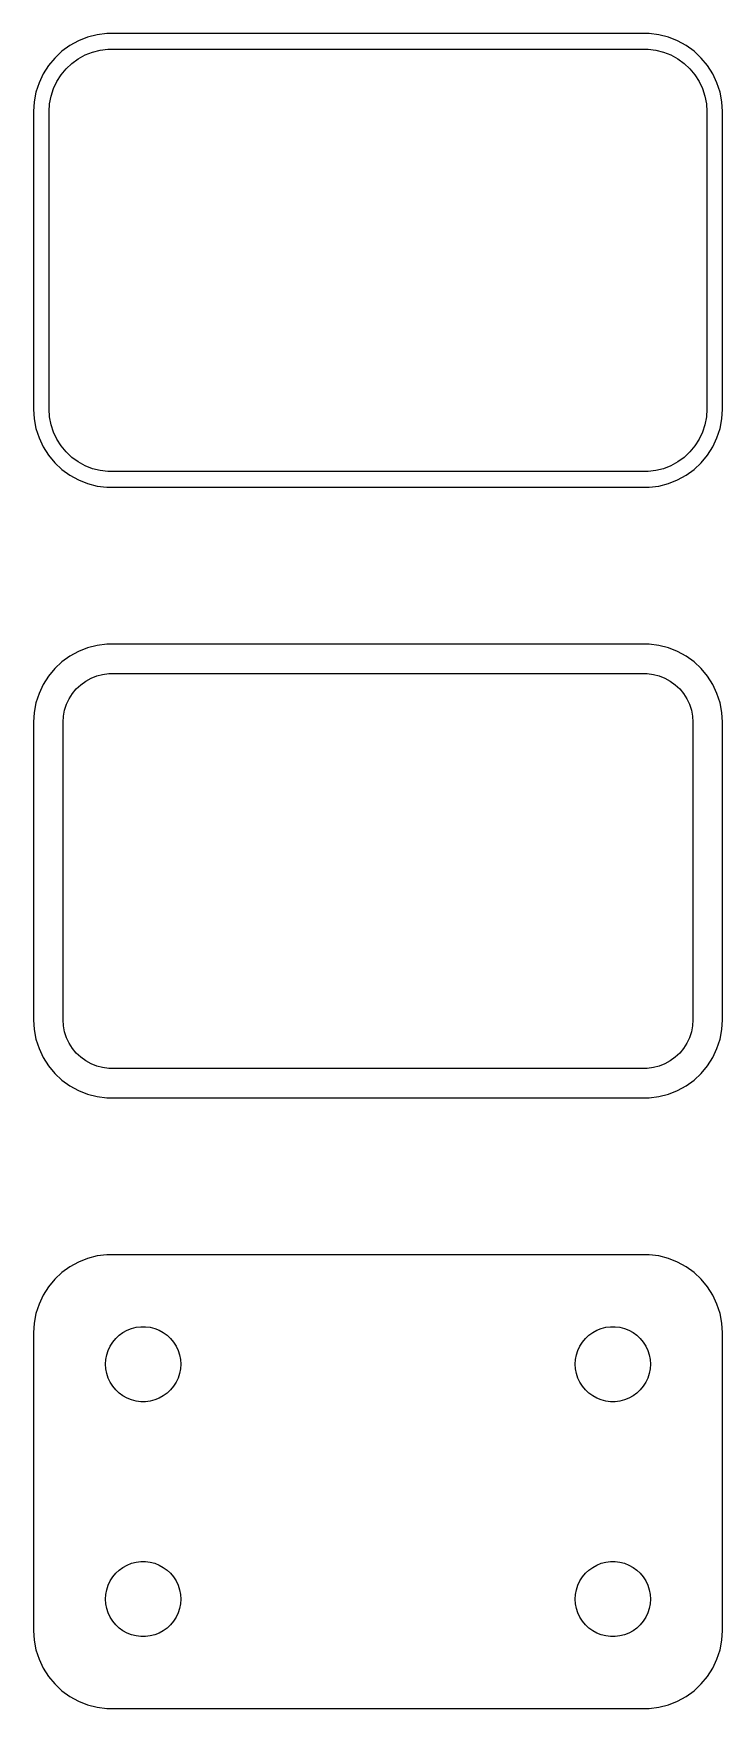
# Model space of a CAD drawing. Header units: metres. Extents: x -22 to 22, y 103 to 209.
import ezdxf

# ---------------------------------------------------------------- set-up
doc = ezdxf.new("R2010")
doc.units = ezdxf.units.M

msp = doc.modelspace()

# ---------------------------------------------------------------- linework, layer by layer
for p, q in [((-19.6791, 208.722), (-20.1871, 208.353)), ((-19.1289, 209.024), (-19.6791, 208.722)), ((-18.5451, 209.255), (-19.1289, 209.024)), ((-17.9369, 209.411), (-18.5451, 209.255)), ((-17.3139, 209.49), (-17.9369, 209.411)), ((17.3139, 209.49), (-17.3139, 209.49)), ((17.9369, 209.411), (17.3139, 209.49)), ((18.5451, 209.255), (17.9369, 209.411)), ((19.1289, 209.024), (18.5451, 209.255)), ((19.6791, 208.722), (19.1289, 209.024)), ((20.1871, 208.353), (19.6791, 208.722)), ((-20.6448, 207.923), (-21.0451, 207.439)), ((-20.1871, 208.353), (-20.6448, 207.923)), ((-19.9159, 207.238), (-19.5497, 207.582)), ((-19.5497, 207.582), (-19.1433, 207.877)), ((-19.1433, 207.877), (-18.7031, 208.119)), ((-18.7031, 208.119), (-18.2361, 208.304)), ((-18.2361, 208.304), (-17.7495, 208.429)), ((-17.7495, 208.429), (-17.2512, 208.492)), ((-17.2512, 208.492), (17.2512, 208.492)), ((17.2512, 208.492), (17.7495, 208.429)), ((17.7495, 208.429), (18.2361, 208.304)), ((18.2361, 208.304), (18.7031, 208.119)), ((18.7031, 208.119), (19.1433, 207.877)), ((19.1433, 207.877), (19.5497, 207.582)), ((19.5497, 207.582), (19.9159, 207.238)), ((20.6448, 207.923), (20.1871, 208.353)), ((21.0451, 207.439), (20.6448, 207.923)), ((-21.3815, 206.909), (-21.6489, 206.341)), ((-21.0451, 207.439), (-21.3815, 206.909)), ((-20.5052, 206.427), (-20.2361, 206.851)), ((-20.2361, 206.851), (-19.9159, 207.238)), ((19.9159, 207.238), (20.2361, 206.851)), ((20.2361, 206.851), (20.5052, 206.427)), ((21.3815, 206.909), (21.0451, 207.439)), ((21.6489, 206.341), (21.3815, 206.909)), ((-21.8429, 205.743), (-21.9606, 205.127)), ((-21.6489, 206.341), (-21.8429, 205.743)), ((-20.9684, 205.001), (-20.8743, 205.495)), ((-20.8743, 205.495), (-20.7191, 205.972)), ((-20.7191, 205.972), (-20.5052, 206.427)), ((20.5052, 206.427), (20.7191, 205.972)), ((20.7191, 205.972), (20.8743, 205.495)), ((20.8743, 205.495), (20.9684, 205.001)), ((21.8429, 205.743), (21.6489, 206.341)), ((21.9606, 205.127), (21.8429, 205.743)), ((-21.9606, 205.127), (-22, 204.5)), ((-22, 204.5), (-22, 185.5)), ((-21, 204.5), (-20.9684, 205.001)), ((-21, 185.5), (-21, 204.5)), ((20.9684, 205.001), (21, 204.5)), ((21, 204.5), (21, 185.5)), ((22, 204.5), (21.9606, 205.127)), ((22, 185.5), (22, 204.5)), ((-22, 185.5), (-21.9606, 184.873)), ((-20.9684, 184.999), (-21, 185.5)), ((21, 185.5), (20.9684, 184.999)), ((21.9606, 184.873), (22, 185.5)), ((-21.9606, 184.873), (-21.8429, 184.257)), ((-21.8429, 184.257), (-21.6489, 183.659)), ((-20.8743, 184.505), (-20.9684, 184.999)), ((-20.7191, 184.028), (-20.8743, 184.505)), ((-20.5052, 183.573), (-20.7191, 184.028)), ((20.7191, 184.028), (20.5052, 183.573)), ((20.8743, 184.505), (20.7191, 184.028)), ((20.9684, 184.999), (20.8743, 184.505)), ((21.6489, 183.659), (21.8429, 184.257)), ((21.8429, 184.257), (21.9606, 184.873)), ((-21.6489, 183.659), (-21.3815, 183.091)), ((-21.3815, 183.091), (-21.0451, 182.561)), ((-20.2361, 183.149), (-20.5052, 183.573)), ((-19.9159, 182.762), (-20.2361, 183.149)), ((20.2361, 183.149), (19.9159, 182.762)), ((20.5052, 183.573), (20.2361, 183.149)), ((21.0451, 182.561), (21.3815, 183.091)), ((21.3815, 183.091), (21.6489, 183.659)), ((-21.0451, 182.561), (-20.6448, 182.077)), ((-20.6448, 182.077), (-20.1871, 181.647)), ((-19.5497, 182.418), (-19.9159, 182.762)), ((-19.1433, 182.123), (-19.5497, 182.418)), ((-18.7031, 181.881), (-19.1433, 182.123)), ((-18.2361, 181.696), (-18.7031, 181.881)), ((18.7031, 181.881), (18.2361, 181.696)), ((19.1433, 182.123), (18.7031, 181.881)), ((19.5497, 182.418), (19.1433, 182.123)), ((19.9159, 182.762), (19.5497, 182.418)), ((20.1871, 181.647), (20.6448, 182.077)), ((20.6448, 182.077), (21.0451, 182.561)), ((-20.1871, 181.647), (-19.6791, 181.278)), ((-19.6791, 181.278), (-19.1289, 180.976)), ((-19.1289, 180.976), (-18.5451, 180.745)), ((-17.7495, 181.571), (-18.2361, 181.696)), ((-17.2512, 181.508), (-17.7495, 181.571)), ((17.2512, 181.508), (-17.2512, 181.508)), ((17.7495, 181.571), (17.2512, 181.508)), ((18.2361, 181.696), (17.7495, 181.571)), ((18.5451, 180.745), (19.1289, 180.976)), ((19.1289, 180.976), (19.6791, 181.278)), ((19.6791, 181.278), (20.1871, 181.647)), ((-18.5451, 180.745), (-17.9369, 180.589)), ((-17.9369, 180.589), (-17.3139, 180.51)), ((-17.3139, 180.51), (17.3139, 180.51)), ((17.3139, 180.51), (17.9369, 180.589)), ((17.9369, 180.589), (18.5451, 180.745)), ((-18.5451, 170.255), (-19.1289, 170.024)), ((-17.9369, 170.411), (-18.5451, 170.255)), ((-17.3139, 170.49), (-17.9369, 170.411)), ((17.3139, 170.49), (-17.3139, 170.49)), ((17.9369, 170.411), (17.3139, 170.49)), ((18.5451, 170.255), (17.9369, 170.411)), ((19.1289, 170.024), (18.5451, 170.255)), ((-20.1871, 169.353), (-20.6448, 168.923)), ((-19.6791, 169.722), (-20.1871, 169.353)), ((-19.1289, 170.024), (-19.6791, 169.722)), ((19.6791, 169.722), (19.1289, 170.024)), ((20.1871, 169.353), (19.6791, 169.722)), ((20.6448, 168.923), (20.1871, 169.353)), ((-21.0451, 168.439), (-21.3815, 167.909)), ((-20.6448, 168.923), (-21.0451, 168.439)), ((-18.9842, 167.899), (-18.668, 168.128)), ((-18.668, 168.128), (-18.3254, 168.317)), ((-18.3254, 168.317), (-17.9619, 168.461)), ((-17.9619, 168.461), (-17.5833, 168.558)), ((-17.5833, 168.558), (-17.1954, 168.607)), ((-17.1954, 168.607), (17.1954, 168.607)), ((17.1954, 168.607), (17.5833, 168.558)), ((17.5833, 168.558), (17.9619, 168.461)), ((17.9619, 168.461), (18.3254, 168.317)), ((18.3254, 168.317), (18.668, 168.128)), ((18.668, 168.128), (18.9842, 167.899)), ((21.0451, 168.439), (20.6448, 168.923)), ((21.3815, 167.909), (21.0451, 168.439)), ((-21.6489, 167.341), (-21.8429, 166.743)), ((-21.3815, 167.909), (-21.6489, 167.341)), ((-19.8943, 166.646), (-19.7279, 167)), ((-19.7279, 167), (-19.5184, 167.33)), ((-19.5184, 167.33), (-19.2692, 167.631)), ((-19.2692, 167.631), (-18.9842, 167.899)), ((18.9842, 167.899), (19.2692, 167.631)), ((19.2692, 167.631), (19.5184, 167.33)), ((19.5184, 167.33), (19.7279, 167)), ((19.7279, 167), (19.8943, 166.646)), ((21.6489, 167.341), (21.3815, 167.909)), ((21.8429, 166.743), (21.6489, 167.341)), ((-21.9606, 166.127), (-22, 165.5)), ((-21.8429, 166.743), (-21.9606, 166.127)), ((-20.1129, 165.5), (-20.0884, 165.89)), ((-20.0884, 165.89), (-20.0151, 166.274)), ((-20.0151, 166.274), (-19.8943, 166.646)), ((19.8943, 166.646), (20.0151, 166.274)), ((20.0151, 166.274), (20.0884, 165.89)), ((20.0884, 165.89), (20.1129, 165.5)), ((21.9606, 166.127), (21.8429, 166.743)), ((22, 165.5), (21.9606, 166.127)), ((-22, 165.5), (-22, 146.5)), ((-20.1129, 146.5), (-20.1129, 165.5)), ((20.1129, 165.5), (20.1129, 146.5)), ((22, 146.5), (22, 165.5)), ((-22, 146.5), (-21.9606, 145.873)), ((-21.9606, 145.873), (-21.8429, 145.257)), ((-20.0884, 146.11), (-20.1129, 146.5)), ((-20.0151, 145.726), (-20.0884, 146.11)), ((-19.8943, 145.354), (-20.0151, 145.726)), ((20.0151, 145.726), (19.8943, 145.354)), ((20.0884, 146.11), (20.0151, 145.726)), ((20.1129, 146.5), (20.0884, 146.11)), ((21.8429, 145.257), (21.9606, 145.873)), ((21.9606, 145.873), (22, 146.5)), ((-21.8429, 145.257), (-21.6489, 144.659)), ((-21.6489, 144.659), (-21.3815, 144.091)), ((-19.7279, 145), (-19.8943, 145.354)), ((-19.5184, 144.67), (-19.7279, 145)), ((-19.2692, 144.369), (-19.5184, 144.67)), ((19.5184, 144.67), (19.2692, 144.369)), ((19.7279, 145), (19.5184, 144.67)), ((19.8943, 145.354), (19.7279, 145)), ((21.3815, 144.091), (21.6489, 144.659)), ((21.6489, 144.659), (21.8429, 145.257)), ((-21.3815, 144.091), (-21.0451, 143.561)), ((-21.0451, 143.561), (-20.6448, 143.077)), ((-18.9842, 144.101), (-19.2692, 144.369)), ((-18.668, 143.872), (-18.9842, 144.101)), ((-18.3254, 143.683), (-18.668, 143.872)), ((-17.9619, 143.539), (-18.3254, 143.683)), ((-17.5833, 143.442), (-17.9619, 143.539)), ((-17.1954, 143.393), (-17.5833, 143.442)), ((17.1954, 143.393), (-17.1954, 143.393)), ((17.5833, 143.442), (17.1954, 143.393)), ((17.9619, 143.539), (17.5833, 143.442)), ((18.3254, 143.683), (17.9619, 143.539)), ((18.668, 143.872), (18.3254, 143.683)), ((18.9842, 144.101), (18.668, 143.872)), ((19.2692, 144.369), (18.9842, 144.101)), ((20.6448, 143.077), (21.0451, 143.561)), ((21.0451, 143.561), (21.3815, 144.091)), ((-20.6448, 143.077), (-20.1871, 142.647)), ((-20.1871, 142.647), (-19.6791, 142.278)), ((19.6791, 142.278), (20.1871, 142.647)), ((20.1871, 142.647), (20.6448, 143.077)), ((-19.6791, 142.278), (-19.1289, 141.976)), ((-19.1289, 141.976), (-18.5451, 141.745)), ((-18.5451, 141.745), (-17.9369, 141.589)), ((-17.9369, 141.589), (-17.3139, 141.51)), ((-17.3139, 141.51), (17.3139, 141.51)), ((17.3139, 141.51), (17.9369, 141.589)), ((17.9369, 141.589), (18.5451, 141.745)), ((18.5451, 141.745), (19.1289, 141.976)), ((19.1289, 141.976), (19.6791, 142.278)), ((-19.6791, 130.722), (-20.1871, 130.353)), ((-19.1289, 131.024), (-19.6791, 130.722)), ((-18.5451, 131.255), (-19.1289, 131.024)), ((-17.9369, 131.411), (-18.5451, 131.255)), ((-17.3139, 131.49), (-17.9369, 131.411)), ((17.3139, 131.49), (-17.3139, 131.49)), ((17.9369, 131.411), (17.3139, 131.49)), ((18.5451, 131.255), (17.9369, 131.411)), ((19.1289, 131.024), (18.5451, 131.255)), ((19.6791, 130.722), (19.1289, 131.024)), ((20.1871, 130.353), (19.6791, 130.722)), ((-20.6448, 129.923), (-21.0451, 129.439)), ((-20.1871, 130.353), (-20.6448, 129.923)), ((20.6448, 129.923), (20.1871, 130.353)), ((21.0451, 129.439), (20.6448, 129.923)), ((-21.3815, 128.909), (-21.6489, 128.341)), ((-21.0451, 129.439), (-21.3815, 128.909)), ((21.3815, 128.909), (21.0451, 129.439)), ((21.6489, 128.341), (21.3815, 128.909)), ((-21.8429, 127.743), (-21.9606, 127.127)), ((-21.6489, 128.341), (-21.8429, 127.743)), ((21.8429, 127.743), (21.6489, 128.341)), ((21.9606, 127.127), (21.8429, 127.743)), ((-21.9606, 127.127), (-22, 126.5)), ((-22, 126.5), (-22, 107.5)), ((-16.7495, 126.143), (-16.5298, 126.349)), ((-16.5298, 126.349), (-16.286, 126.526)), ((-16.286, 126.526), (-16.0219, 126.672)), ((-16.0219, 126.672), (-15.7416, 126.783)), ((-15.7416, 126.783), (-15.4497, 126.857)), ((-15.4497, 126.857), (-15.1507, 126.895)), ((-15.1507, 126.895), (-14.8493, 126.895)), ((-14.8493, 126.895), (-14.5503, 126.857)), ((-14.5503, 126.857), (-14.2583, 126.783)), ((-14.2583, 126.783), (-13.9781, 126.672)), ((-13.9781, 126.672), (-13.714, 126.526)), ((-13.714, 126.526), (-13.4702, 126.349)), ((-13.4702, 126.349), (-13.2505, 126.143)), ((13.2505, 126.143), (13.4702, 126.349)), ((13.4702, 126.349), (13.714, 126.526)), ((13.714, 126.526), (13.9781, 126.672)), ((13.9781, 126.672), (14.2583, 126.783)), ((14.2583, 126.783), (14.5503, 126.857)), ((14.5503, 126.857), (14.8493, 126.895)), ((14.8493, 126.895), (15.1507, 126.895)), ((15.1507, 126.895), (15.4497, 126.857)), ((15.4497, 126.857), (15.7416, 126.783)), ((15.7416, 126.783), (16.0219, 126.672)), ((16.0219, 126.672), (16.286, 126.526)), ((16.286, 126.526), (16.5298, 126.349)), ((16.5298, 126.349), (16.7495, 126.143)), ((22, 126.5), (21.9606, 127.127)), ((22, 107.5), (22, 126.5)), ((-17.3246, 125.097), (-17.2315, 125.383)), ((-17.2315, 125.383), (-17.1031, 125.656)), ((-17.1031, 125.656), (-16.9416, 125.911)), ((-16.9416, 125.911), (-16.7495, 126.143)), ((-13.2505, 126.143), (-13.0583, 125.911)), ((-13.0583, 125.911), (-12.8969, 125.656)), ((-12.8969, 125.656), (-12.7685, 125.383)), ((-12.7685, 125.383), (-12.6754, 125.097)), ((12.6754, 125.097), (12.7685, 125.383)), ((12.7685, 125.383), (12.8969, 125.656)), ((12.8969, 125.656), (13.0583, 125.911)), ((13.0583, 125.911), (13.2505, 126.143)), ((16.7495, 126.143), (16.9416, 125.911)), ((16.9416, 125.911), (17.1031, 125.656)), ((17.1031, 125.656), (17.2315, 125.383)), ((17.2315, 125.383), (17.3246, 125.097)), ((-17.4, 124.5), (-17.3811, 124.801)), ((-17.3811, 124.199), (-17.4, 124.5)), ((-17.3811, 124.801), (-17.3246, 125.097)), ((-17.3246, 123.903), (-17.3811, 124.199)), ((-12.6754, 125.097), (-12.6189, 124.801)), ((-12.6189, 124.199), (-12.6754, 123.903)), ((-12.6189, 124.801), (-12.6, 124.5)), ((-12.6, 124.5), (-12.6189, 124.199)), ((12.6, 124.5), (12.6189, 124.801)), ((12.6189, 124.199), (12.6, 124.5)), ((12.6189, 124.801), (12.6754, 125.097)), ((12.6754, 123.903), (12.6189, 124.199)), ((17.3246, 125.097), (17.3811, 124.801)), ((17.3811, 124.199), (17.3246, 123.903)), ((17.3811, 124.801), (17.4, 124.5)), ((17.4, 124.5), (17.3811, 124.199)), ((-17.2315, 123.617), (-17.3246, 123.903)), ((-17.1031, 123.344), (-17.2315, 123.617)), ((-16.9416, 123.089), (-17.1031, 123.344)), ((-16.7495, 122.857), (-16.9416, 123.089)), ((-13.0583, 123.089), (-13.2505, 122.857)), ((-12.8969, 123.344), (-13.0583, 123.089)), ((-12.7685, 123.617), (-12.8969, 123.344)), ((-12.6754, 123.903), (-12.7685, 123.617)), ((12.7685, 123.617), (12.6754, 123.903)), ((12.8969, 123.344), (12.7685, 123.617)), ((13.0583, 123.089), (12.8969, 123.344)), ((13.2505, 122.857), (13.0583, 123.089)), ((16.9416, 123.089), (16.7495, 122.857)), ((17.1031, 123.344), (16.9416, 123.089)), ((17.2315, 123.617), (17.1031, 123.344)), ((17.3246, 123.903), (17.2315, 123.617)), ((-16.5298, 122.651), (-16.7495, 122.857)), ((-16.286, 122.474), (-16.5298, 122.651)), ((-16.0219, 122.328), (-16.286, 122.474)), ((-15.7416, 122.217), (-16.0219, 122.328)), ((-15.4497, 122.143), (-15.7416, 122.217)), ((-15.1507, 122.105), (-15.4497, 122.143)), ((-14.8493, 122.105), (-15.1507, 122.105)), ((-14.5503, 122.143), (-14.8493, 122.105)), ((-14.2583, 122.217), (-14.5503, 122.143)), ((-13.9781, 122.328), (-14.2583, 122.217)), ((-13.714, 122.474), (-13.9781, 122.328)), ((-13.4702, 122.651), (-13.714, 122.474)), ((-13.2505, 122.857), (-13.4702, 122.651)), ((13.4702, 122.651), (13.2505, 122.857)), ((13.714, 122.474), (13.4702, 122.651)), ((13.9781, 122.328), (13.714, 122.474)), ((14.2583, 122.217), (13.9781, 122.328)), ((14.5503, 122.143), (14.2583, 122.217)), ((14.8493, 122.105), (14.5503, 122.143)), ((15.1507, 122.105), (14.8493, 122.105)), ((15.4497, 122.143), (15.1507, 122.105)), ((15.7416, 122.217), (15.4497, 122.143)), ((16.0219, 122.328), (15.7416, 122.217)), ((16.286, 122.474), (16.0219, 122.328)), ((16.5298, 122.651), (16.286, 122.474)), ((16.7495, 122.857), (16.5298, 122.651)), ((-16.7495, 111.143), (-16.5298, 111.349)), ((-16.5298, 111.349), (-16.286, 111.526)), ((-16.286, 111.526), (-16.0219, 111.672)), ((-16.0219, 111.672), (-15.7416, 111.783)), ((-15.7416, 111.783), (-15.4497, 111.857)), ((-15.4497, 111.857), (-15.1507, 111.895)), ((-15.1507, 111.895), (-14.8493, 111.895)), ((-14.8493, 111.895), (-14.5503, 111.857)), ((-14.5503, 111.857), (-14.2583, 111.783)), ((-14.2583, 111.783), (-13.9781, 111.672)), ((-13.9781, 111.672), (-13.714, 111.526)), ((-13.714, 111.526), (-13.4702, 111.349)), ((-13.4702, 111.349), (-13.2505, 111.143)), ((13.2505, 111.143), (13.4702, 111.349)), ((13.4702, 111.349), (13.714, 111.526)), ((13.714, 111.526), (13.9781, 111.672)), ((13.9781, 111.672), (14.2583, 111.783)), ((14.2583, 111.783), (14.5503, 111.857)), ((14.5503, 111.857), (14.8493, 111.895)), ((14.8493, 111.895), (15.1507, 111.895)), ((15.1507, 111.895), (15.4497, 111.857)), ((15.4497, 111.857), (15.7416, 111.783)), ((15.7416, 111.783), (16.0219, 111.672)), ((16.0219, 111.672), (16.286, 111.526)), ((16.286, 111.526), (16.5298, 111.349)), ((16.5298, 111.349), (16.7495, 111.143)), ((-17.3246, 110.097), (-17.2315, 110.383)), ((-17.2315, 110.383), (-17.1031, 110.656)), ((-17.1031, 110.656), (-16.9416, 110.911)), ((-16.9416, 110.911), (-16.7495, 111.143)), ((-13.2505, 111.143), (-13.0583, 110.911)), ((-13.0583, 110.911), (-12.8969, 110.656)), ((-12.8969, 110.656), (-12.7685, 110.383)), ((-12.7685, 110.383), (-12.6754, 110.097)), ((12.6754, 110.097), (12.7685, 110.383)), ((12.7685, 110.383), (12.8969, 110.656)), ((12.8969, 110.656), (13.0583, 110.911)), ((13.0583, 110.911), (13.2505, 111.143)), ((16.7495, 111.143), (16.9416, 110.911)), ((16.9416, 110.911), (17.1031, 110.656)), ((17.1031, 110.656), (17.2315, 110.383)), ((17.2315, 110.383), (17.3246, 110.097)), ((-17.4, 109.5), (-17.3811, 109.801)), ((-17.3811, 109.199), (-17.4, 109.5)), ((-17.3811, 109.801), (-17.3246, 110.097)), ((-17.3246, 108.903), (-17.3811, 109.199)), ((-12.6754, 110.097), (-12.6189, 109.801)), ((-12.6189, 109.199), (-12.6754, 108.903)), ((-12.6189, 109.801), (-12.6, 109.5)), ((-12.6, 109.5), (-12.6189, 109.199)), ((12.6, 109.5), (12.6189, 109.801)), ((12.6189, 109.199), (12.6, 109.5)), ((12.6189, 109.801), (12.6754, 110.097)), ((12.6754, 108.903), (12.6189, 109.199)), ((17.3246, 110.097), (17.3811, 109.801)), ((17.3811, 109.199), (17.3246, 108.903)), ((17.3811, 109.801), (17.4, 109.5)), ((17.4, 109.5), (17.3811, 109.199)), ((-17.2315, 108.617), (-17.3246, 108.903)), ((-17.1031, 108.344), (-17.2315, 108.617)), ((-16.9416, 108.089), (-17.1031, 108.344)), ((-16.7495, 107.857), (-16.9416, 108.089)), ((-13.0583, 108.089), (-13.2505, 107.857)), ((-12.8969, 108.344), (-13.0583, 108.089)), ((-12.7685, 108.617), (-12.8969, 108.344)), ((-12.6754, 108.903), (-12.7685, 108.617)), ((12.7685, 108.617), (12.6754, 108.903)), ((12.8969, 108.344), (12.7685, 108.617)), ((13.0583, 108.089), (12.8969, 108.344)), ((13.2505, 107.857), (13.0583, 108.089)), ((16.9416, 108.089), (16.7495, 107.857)), ((17.1031, 108.344), (16.9416, 108.089)), ((17.2315, 108.617), (17.1031, 108.344)), ((17.3246, 108.903), (17.2315, 108.617)), ((-22, 107.5), (-21.9606, 106.873)), ((-16.5298, 107.651), (-16.7495, 107.857)), ((-16.286, 107.474), (-16.5298, 107.651)), ((-16.0219, 107.328), (-16.286, 107.474)), ((-15.7416, 107.217), (-16.0219, 107.328)), ((-15.4497, 107.143), (-15.7416, 107.217)), ((-15.1507, 107.105), (-15.4497, 107.143)), ((-14.8493, 107.105), (-15.1507, 107.105)), ((-14.5503, 107.143), (-14.8493, 107.105)), ((-14.2583, 107.217), (-14.5503, 107.143)), ((-13.9781, 107.328), (-14.2583, 107.217)), ((-13.714, 107.474), (-13.9781, 107.328)), ((-13.4702, 107.651), (-13.714, 107.474)), ((-13.2505, 107.857), (-13.4702, 107.651)), ((13.4702, 107.651), (13.2505, 107.857)), ((13.714, 107.474), (13.4702, 107.651)), ((13.9781, 107.328), (13.714, 107.474)), ((14.2583, 107.217), (13.9781, 107.328)), ((14.5503, 107.143), (14.2583, 107.217)), ((14.8493, 107.105), (14.5503, 107.143)), ((15.1507, 107.105), (14.8493, 107.105)), ((15.4497, 107.143), (15.1507, 107.105)), ((15.7416, 107.217), (15.4497, 107.143)), ((16.0219, 107.328), (15.7416, 107.217)), ((16.286, 107.474), (16.0219, 107.328)), ((16.5298, 107.651), (16.286, 107.474)), ((16.7495, 107.857), (16.5298, 107.651)), ((21.9606, 106.873), (22, 107.5)), ((-21.9606, 106.873), (-21.8429, 106.257)), ((-21.8429, 106.257), (-21.6489, 105.659)), ((21.6489, 105.659), (21.8429, 106.257)), ((21.8429, 106.257), (21.9606, 106.873)), ((-21.6489, 105.659), (-21.3815, 105.091)), ((-21.3815, 105.091), (-21.0451, 104.561)), ((21.0451, 104.561), (21.3815, 105.091)), ((21.3815, 105.091), (21.6489, 105.659)), ((-21.0451, 104.561), (-20.6448, 104.077)), ((-20.6448, 104.077), (-20.1871, 103.647)), ((20.1871, 103.647), (20.6448, 104.077)), ((20.6448, 104.077), (21.0451, 104.561)), ((-20.1871, 103.647), (-19.6791, 103.278)), ((-19.6791, 103.278), (-19.1289, 102.976)), ((-19.1289, 102.976), (-18.5451, 102.745)), ((-18.5451, 102.745), (-17.9369, 102.589)), ((17.9369, 102.589), (18.5451, 102.745)), ((18.5451, 102.745), (19.1289, 102.976)), ((19.1289, 102.976), (19.6791, 103.278)), ((19.6791, 103.278), (20.1871, 103.647)), ((-17.9369, 102.589), (-17.3139, 102.51)), ((-17.3139, 102.51), (17.3139, 102.51)), ((17.3139, 102.51), (17.9369, 102.589))]:
    msp.add_line(p, q)

doc.saveas('drawing.dxf')
